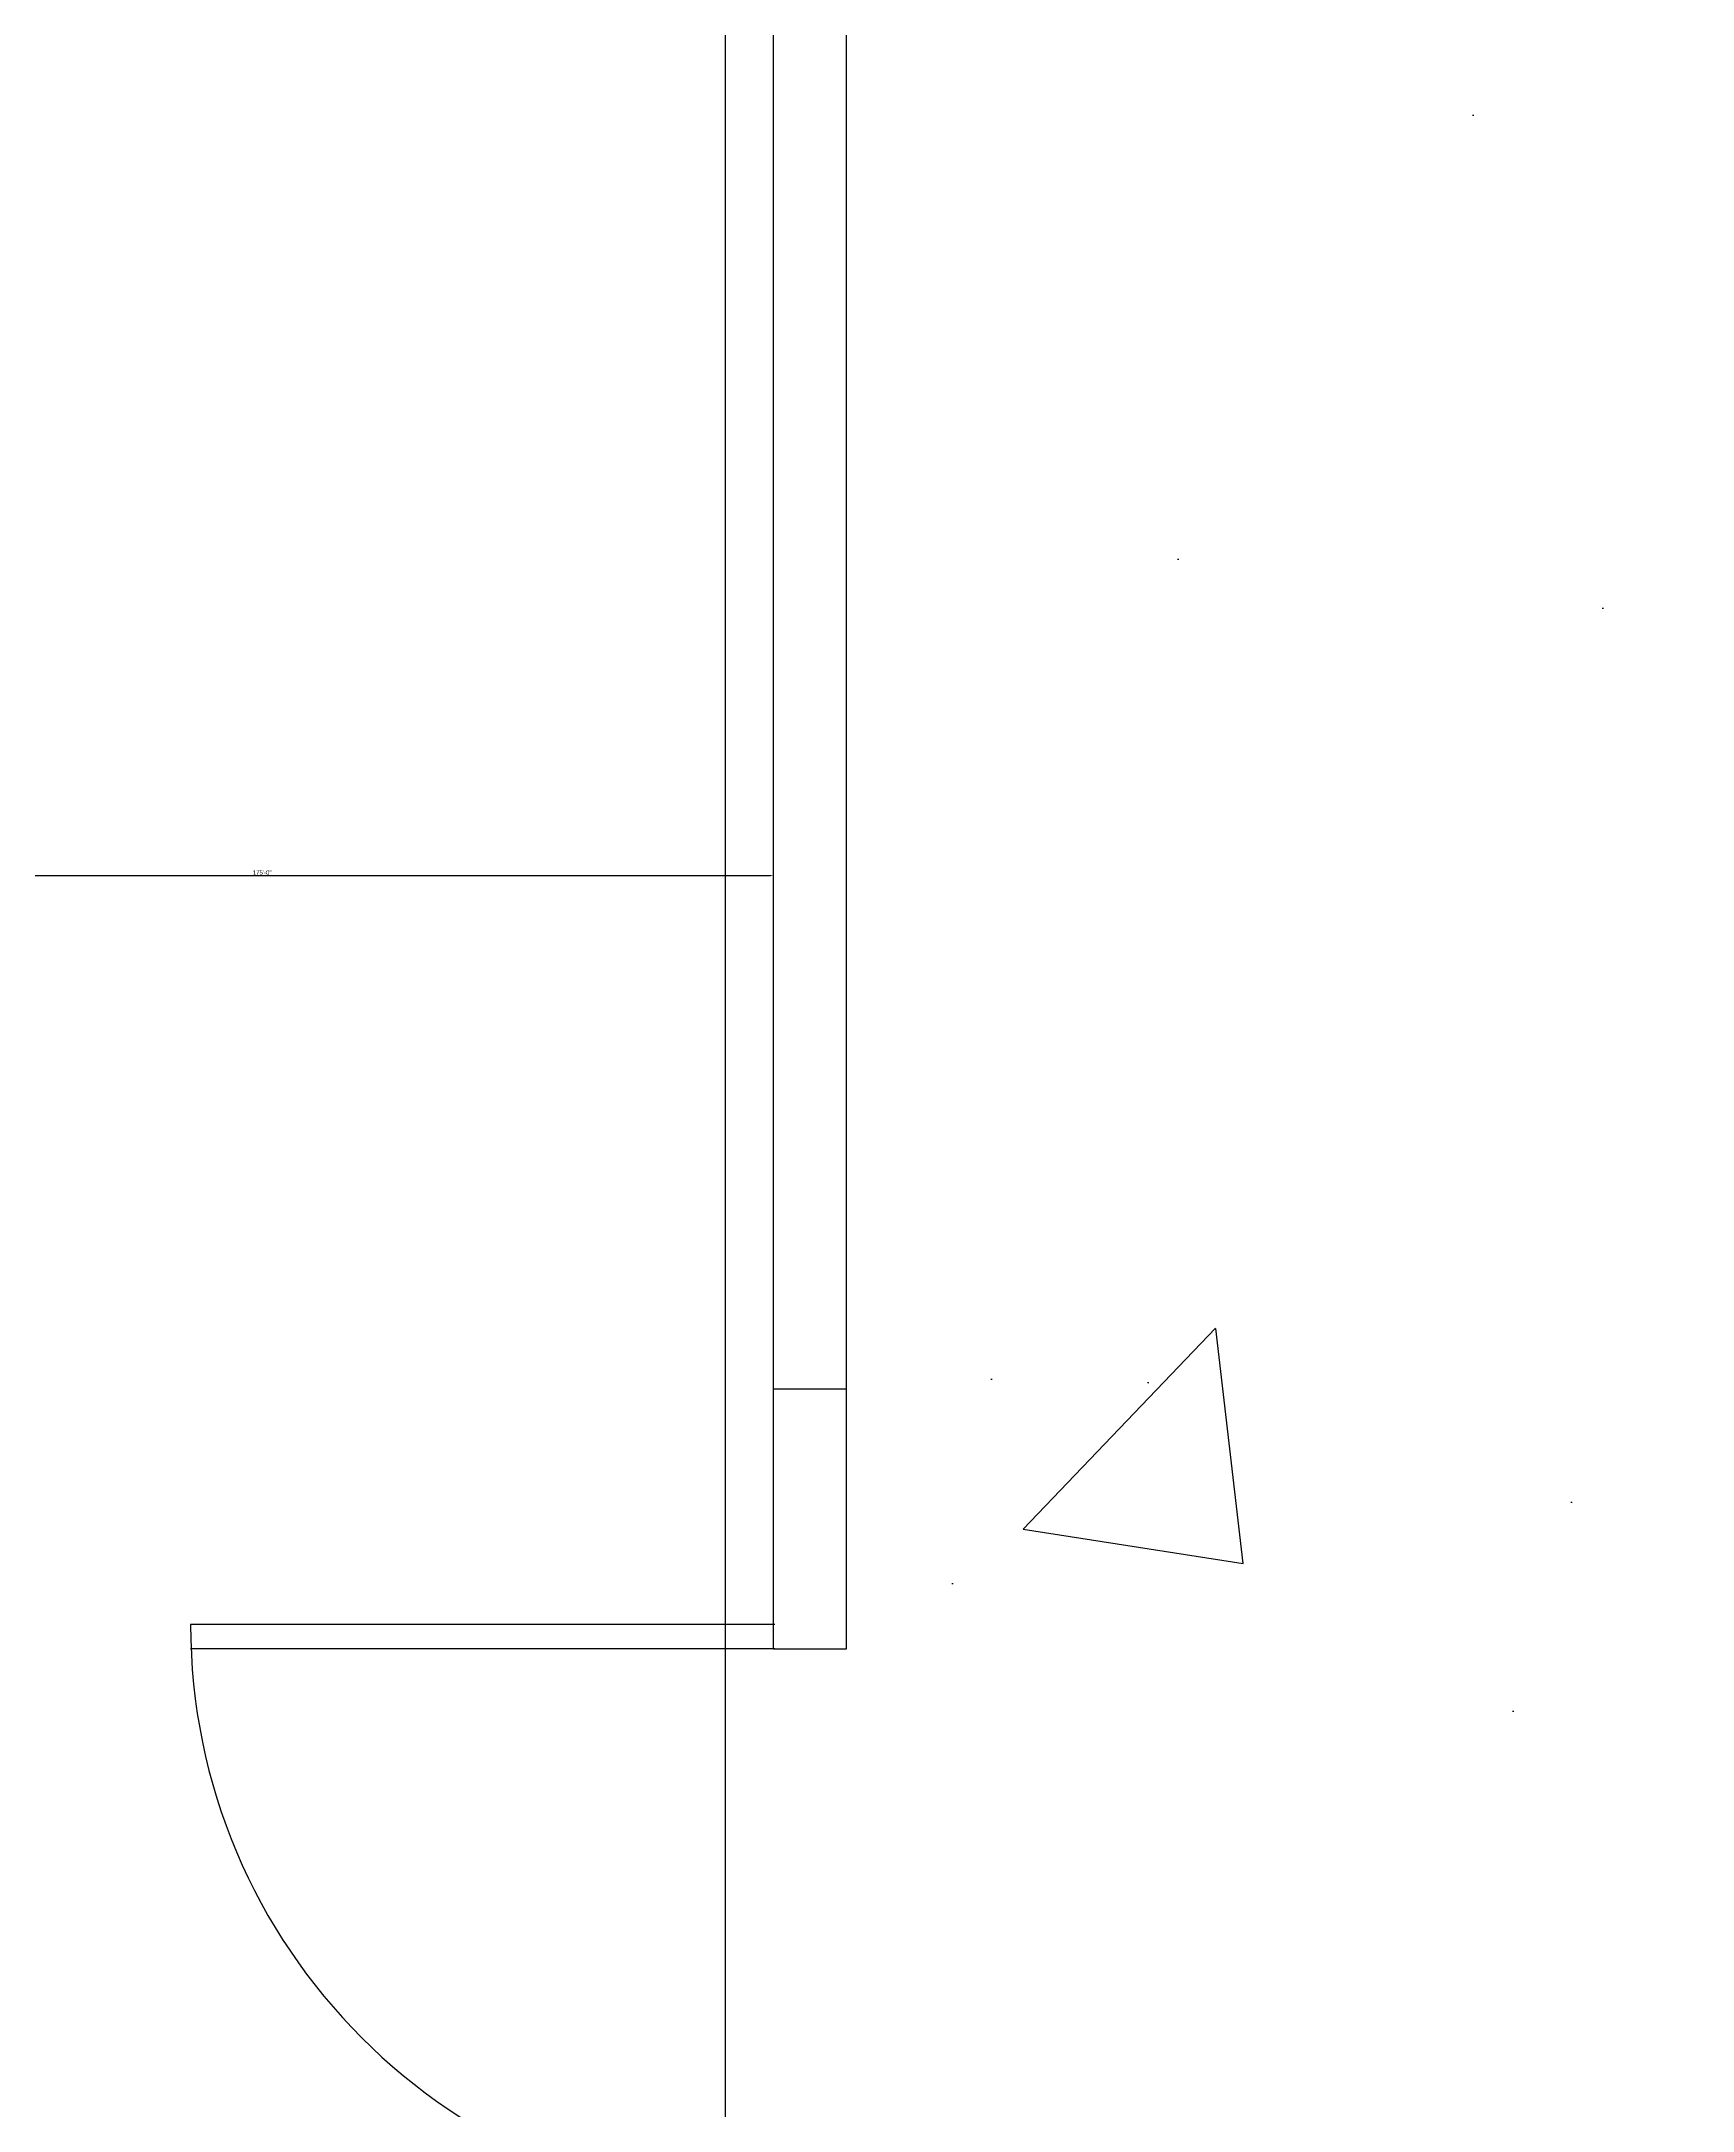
# Model space of a CAD drawing. Header units: inches. Extents: x -90 to 2036, y -33 to 3377.
# Drawn here: x 1562.8 to 1696.4, y 2889.7 to 3057.1 of the extents above; entities that cross this region are included whole.
import ezdxf

# ---------------------------------------------------------------- set-up
doc = ezdxf.new("R2010")
doc.units = ezdxf.units.IN
doc.header["$MEASUREMENT"] = 0
doc.layers.get('0').update_dxf_attribs({"color": 8, "linetype": 'CONTINUOUS'})
doc.layers.add('First floor Utility', color=69, linetype='CONTINUOUS')
doc.styles.add('style5', font='ARIALN.TTF')

msp = doc.modelspace()

# ---------------------------------------------------------------- hatches: boundary and pattern name
h = msp.add_hatch()
h.set_pattern_fill('AR-CONC', color=8, scale=0.787402, style=0)
h.set_pattern_definition([(50, (-683.26, -2338.07), (143.4525, -12.5505), [15, -165]), (355, (-683.26, -2338.07), (-27.7503, 150.4383), [12, -132]), (100.451, (-671.3, -2339.11), (115.7028, 137.8872), [12.748, -140.2283]), (46.1842, (-683.26, -2298.07), (213.448, -33.104), [22.5, -247.5]), (96.6356, (-665.47, -2300.83), (186.9325, 194.823), [19.122, -210.3425]), (351.184, (-683.26, -2298.07), (186.933, 194.823), [18, -198]), (21, (-663.26, -2308.07), (119.3818, -80.524), [15, -165]), (326, (-663.26, -2308.07), (48.663, 145.03), [12, -132]), (71.4514, (-653.31, -2314.78), (168.0445, 64.5062), [12.748, -140.2283]), (37.5, (-683.257, -2338.067), (2.43197, 66.57877), [0, -130.4, 0, -134, 0, -132.5]), (7.5, (-683.26, -2338.07), (52.6139, 78.88234), [0, -76.4, 0, -127.4, 0, -50.5]), (327.5, (-727.857, -2338.067), (106.76425, -4.5108), [0, -50, 0, -156, 0, -207]), (317.5, (-747.86, -2338.07), (116.6372, 20.0209), [0, -65, 0, -103.6, 0, -147])])
h.paths.add_polyline_path([(1941, 3353.84), (1618.14, 3353.84), (1618.14, 2800.9), (1941, 2800.9)])

# ---------------------------------------------------------------- linework, layer by layer
at = {"color": 8}
for p, q in [((1618.14, 3353.84, -186.52), (1618.14, 2800.9, -186.52)), ((1618.14, 3353.84, -187.73), (1618.14, 2800.9, -187.73)), ((1618.14, 3353.84, -188.94), (1618.14, 2800.9, -188.94)), ((1618.14, 3353.84, -190.16), (1618.14, 2800.9, -190.16)), ((1618.14, 3353.84, -191.37), (1618.14, 2800.9, -191.37)), ((1618.14, 3353.84, -192.58), (1618.14, 2800.9, -192.58)), ((1618.14, 3353.84, -193.79), (1618.14, 2800.9, -193.79)), ((1618.14, 3353.84, -195.01), (1618.14, 2800.9, -195.01)), ((1618.14, 3353.84, -196.22), (1618.14, 2800.9, -196.22))]:
    msp.add_line(p, q, dxfattribs=at)
for elevation in [-185.31, -196.85, -185.31, -196.85]:
    msp.add_lwpolyline([(1618.14, 2800.9), (1941, 2800.9), (1941, 3353.84), (1618.14, 3353.84)], close=True, dxfattribs=dict(at, elevation=elevation))
at = {"layer": 'First floor Utility', "color": 253, "linetype": 'Continuous'}
for p, q in [((1622.04, 2927.08, -409.45), (1622.04, 3353.83, -409.45)), ((1627.94, 2927.08, -409.45), (1627.94, 3353.83, -409.45)), ((1539.6, 2989.62, -409.45), (1621.8, 2989.62, -409.45)), ((1622.04, 2981.66, -409.45), (1622.04, 2989.85, -409.45)), ((1622.04, 2927.08, -409.45), (1622.04, 2948.11, -409.45)), ((1622.04, 2948.11, -409.45), (1627.94, 2948.11, -409.45)), ((1627.94, 2927.08, -409.45), (1627.94, 2948.11, -409.45)), ((1622.04, 2927.08, -409.45), (1622.04, 2930.88, -409.45)), ((1627.94, 2927.08, -409.45), (1627.94, 2930.88, -409.45)), ((1622.15, 2929.05, -409.45), (1574.91, 2929.05, -409.45)), ((1622.15, 2927.08, -409.45), (1574.91, 2927.08, -409.45)), ((1622.04, 2927.08, -409.45), (1627.94, 2927.08, -409.45))]:
    msp.add_line(p, q, dxfattribs=at)
msp.add_arc((1622.15, 2929.05, -409.45), 47.24, 180, 270, dxfattribs=at)
msp.add_solid([(1621.8, 2989.66, -409.45), (1621.8, 2989.58, -409.45), (1622.04, 2989.62, -409.45)], dxfattribs=at)

# ---------------------------------------------------------------- texts
at = {"layer": 'First floor Utility', "color": 253, "linetype": 'Continuous', "insert": (1580.7, 2989.86, -409.45), "char_height": 0.3543, "attachment_point": 5, "style": 'style5'}
msp.add_mtext('\\A1;175\'-0"', dxfattribs=at)

doc.saveas('drawing.dxf')
